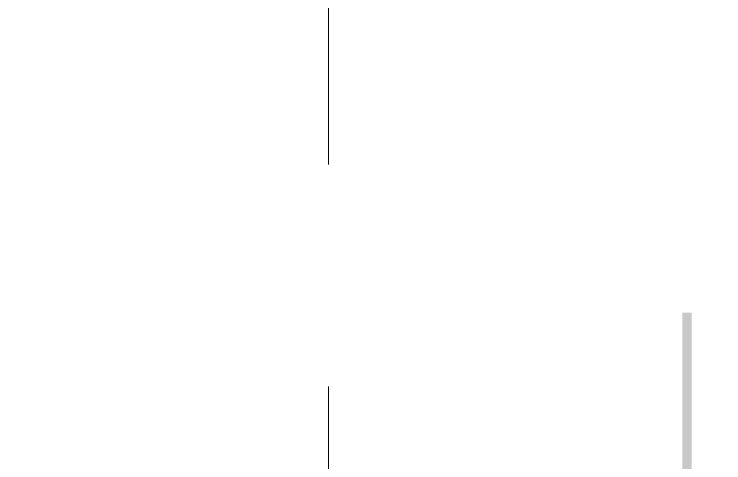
# Model space of a CAD drawing. Header units: millimetres. Extents: x -213547 to 415037, y -3642 to 106956.
# Drawn here: x 55375 to 58423, y 87350 to 89275 of the extents above; entities that cross this region are included whole.
import ezdxf

# ---------------------------------------------------------------- set-up
doc = ezdxf.new("R2010")
doc.units = ezdxf.units.MM
doc.linetypes.add('Осевая', pattern=[6350, 1270, -952.5, 3175, -952.5])
doc.layers.add('A-FLOR-PATT-1', color=7, linetype='Continuous', lineweight=9, true_color=0xeef6ff, transparency=0.5)
doc.layers.add('Оси-2', color=7, linetype='Осевая', lineweight=9)

# ---------------------------------------------------------------- blocks, each defined once
blk = doc.blocks.new('1floor')
at = {"layer": 'A-FLOR-PATT-1'}
h = blk.add_hatch(color=256, dxfattribs=at)
h.paths.add_polyline_path([(58220, 7920), (58220, 8808), (58180, 8808), (58180, 7920)])
h.paths.add_polyline_path([(59435, 7920), (59475, 7920), (59475, 8313), (59435, 8313), (59435, 7923.6)])
h.paths.add_polyline_path([(40675, 7920), (40675, 8260.7), (40665, 8258.6), (40665, 7920)])
h.paths.add_polyline_path([(39420, 7920), (39420, 8800), (39450, 8800), (39450, 8808), (39410, 8808), (39410, 7920)])
h.paths.add_polyline_path([(38520, 8020), (38537, 8020), (38537, 8065), (38520, 8065)])
h.paths.add_polyline_path([(40665, 8308.8), (40705, 8313), (40665, 8313)])
h.paths.add_polyline_path([(49535, 8309.7), (49575, 8313), (49535, 8313)])
h.paths.add_polyline_path([(48320, 8797.7), (48320, 8808), (48280, 8808), (48280, 8800)])
h.paths.add_polyline_path([(74966.5, 9430), (75460, 9430), (75460, 9475), (74590, 9475), (74590, 9430), (74600.3, 9430)])
h.paths.add_polyline_path([(38520, 10010), (38536.2, 10010), (38536.2, 10055), (38520, 10055)])
h.paths.add_polyline_path([(75316.1, 10745), (75460, 10745), (75460, 10790), (75100, 10790), (75100, 10745)])
at = {"layer": 'Оси-2'}
blk.add_line((56660, 3093.7), (56660, 22398.1), dxfattribs=at)

msp = doc.modelspace()

# ---------------------------------------------------------------- block references
msp.add_blockref('1floor', (64.7, 79186.1))

doc.saveas('drawing.dxf')
